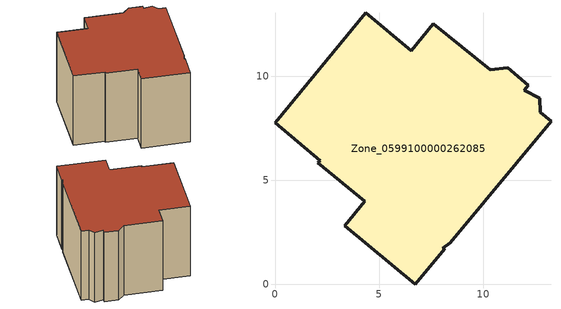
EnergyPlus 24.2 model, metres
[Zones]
Zone_0599100000262085
 floor ground (C_G): 12.16,9.56 11.97,9.33 12.71,8.94 12.74,8.27 13.26,7.84 8.41,2.01 8.06,1.73 8.15,1.7 6.74,0 3.35,2.81 4.31,3.98 2.06,5.85 2.17,5.93 0,7.77 4.35,13.05 6.54,11.22 7.61,12.52 10.33,10.3 11.17,10.4 z0
 wall outside (C_F): 0,7.77 2.17,5.93 2.06,5.85 4.31,3.98 3.35,2.81 6.74,0 8.15,1.7 8.06,1.73 8.41,2.01 13.26,7.84 12.74,8.27 12.71,8.94 11.97,9.33 12.16,9.56 11.17,10.4 10.33,10.3 7.61,12.52 6.54,11.22 4.35,13.05 0,7.77 z0:7.42
 roof outside (C_R): 11.97,9.33 12.16,9.56 11.17,10.4 10.33,10.3 7.61,12.52 6.54,11.22 4.35,13.05 0,7.77 2.17,5.93 2.06,5.85 4.31,3.98 3.35,2.81 6.74,0 8.15,1.7 8.06,1.73 8.41,2.01 13.26,7.84 12.74,8.27 12.71,8.94 z7.42
[BUILDING]
Pand.0599100000262085: North Axis=0; Terrain=City; Loads Convergence Tolerance Value=0.04; Temperature Convergence Tolerance Value=0.4; Solar Distribution=FullExterior; Maximum Number of Warmup Days=25; Minimum Number of Warmup Days=1
[Site:Location]
Rotterdam.The.Hague.AP_ZH_NLD Design_Conditions: Latitude=51.96; Longitude=4.45; Time Zone=1; Elevation=-4.5
[SITE:GROUNDTEMPERATURE:BUILDINGSURFACE]
18, 18, 18, 18, 18, 18, 18, 18, 18, 18, 18, 18
[MATERIAL] Thermal Absorptance=0.9; Solar Absorptance=0.7; Visible Absorptance=0.7
Name | Roughness | Thickness | Conductivity | Density | Specific Heat
G.D.1965 | MediumSmooth | 0.15 | 1 | 540 | 1210
F.D.1965 | Rough | 0.3 | 0.857143 | 1920 | 840
R.D.1965 | MediumRough | 0.2 | 0.08 | 1500 | 1000
[CONSTRUCTION]
C_G: G.D.1965
C_F: F.D.1965
C_R: R.D.1965
[ZONE]
Zone_0599100000262085: Type=1; Multiplier=1; Ceiling Height=Autocalculate; Volume=Autocalculate; Floor Area=autocalculate; Part of Total Floor Area=Yes
[ZONEINFILTRATION:DESIGNFLOWRATE]
Infil_Zone_0599100000262085: Zone or ZoneList or Space or SpaceList=Zone_0599100000262085; Schedule=AlwaysOn; Design Flow Rate Calculation Method=Flow/Area; Flow Rate per Floor Area=0.0042; Constant Term Coefficient=1; Temperature Term Coefficient=0; Velocity Term Coefficient=0; Velocity Squared Term Coefficient=0
[HVACTEMPLATE:ZONE:IDEALLOADSAIRSYSTEM]
Zone_0599100000262085: Maximum Heating Supply Air Temperature=50; Minimum Cooling Supply Air Temperature=13; Maximum Heating Supply Air Humidity Ratio=0.0156; Minimum Cooling Supply Air Humidity Ratio=0.0077; Heating Limit=NoLimit; Cooling Limit=NoLimit; Dehumidification Control Type=ConstantSensibleHeatRatio; Cooling Sensible Heat Ratio=0.7; Dehumidification Setpoint=60; Humidification Control Type=None; Humidification Setpoint=30; Outdoor Air Method=None; Outdoor Air Flow Rate per Person=0.00944; Outdoor Air Flow Rate per Zone Floor Area=0; Outdoor Air Flow Rate per Zone=0; Demand Controlled Ventilation Type=None; Outdoor Air Economizer Type=NoEconomizer; Heat Recovery Type=None; Sensible Heat Recovery Effectiveness=0.7; Latent Heat Recovery Effectiveness=0.65
[ZONECONTROL:THERMOSTAT]
ThermostatControl_Zone_0599100000262085: Zone or ZoneList=Zone_0599100000262085; Control Type Schedule=DualSetpointControlType; Control 1=Thermostat_Zone_0599100000262085; Temperature Difference Between Cutout And Setpoint=0
[THERMOSTATSETPOINT:DUALSETPOINT]
Thermostat_Zone_0599100000262085: Heating Setpoint Temperature Schedule=HeatingSetpoint_Zone_0599100000262085; Cooling Setpoint Temperature Schedule=CoolingSetpoint_Zone_0599100000262085
[SCHEDULE:COMPACT]
HeatingSetpoint_Zone_0599100000262085: Through: 12/31, For: AllDays, Until: 24:00, 21
CoolingSetpoint_Zone_0599100000262085: Through: 12/31, For: AllDays, Until: 24:00, 24
DualSetpointControlType: Through: 12/31, For: AllDays, Until: 24:00, 4
AlwaysOn: Through: 12/31, For: AllDays, Until: 24:00, 1
